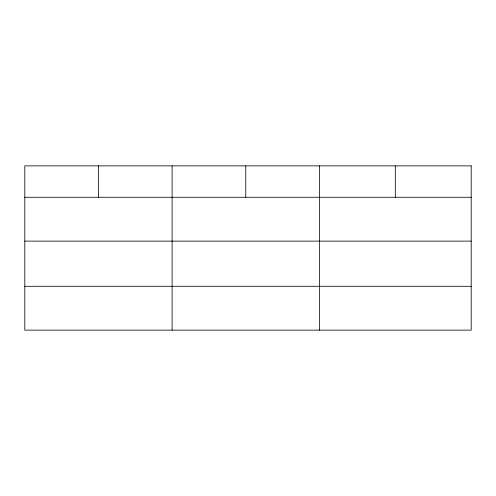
<?xml version="1.0" encoding="UTF-8"?>
<svg xmlns="http://www.w3.org/2000/svg" width="496" height="496" viewBox="0 0 496 496"><rect width="100%" height="100%" fill="white"/><g stroke="black" fill="none" stroke-linecap="round" stroke-linejoin="round"><path stroke-width="0.74" d="M24.8 197.272L471.2 197.272M24.8 241.118L471.2 241.118M24.8 286.285L471.2 286.285M395.312 165.869L395.312 197.272M319.424 165.869L319.424 330.131M245.768 165.869L245.768 197.272M172.112 165.869L172.112 330.131M98.456 165.869L98.456 197.272M471.2 165.869L24.8 165.869L24.8 330.131L471.2 330.131L471.2 165.869"/></g></svg>
